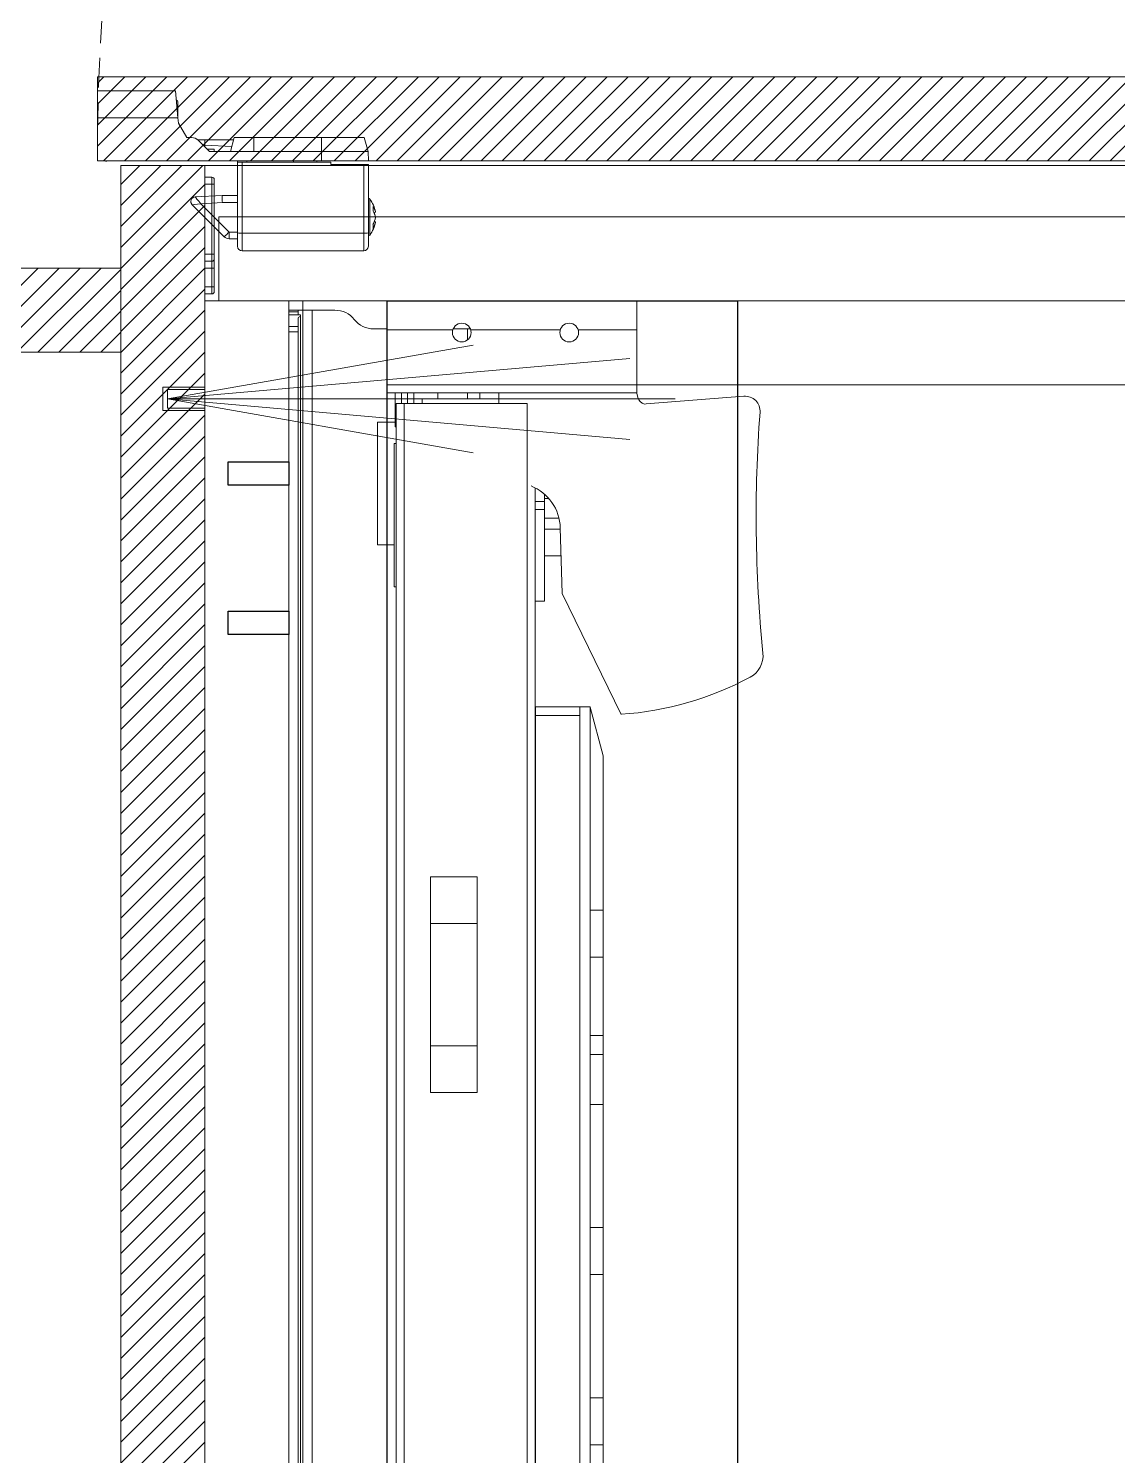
# Model space of a CAD drawing. Header units: millimetres. Extents: x 126 to 12547, y 1644 to 26714.
# Drawn here: x 11146.1 to 11379.2, y 1949.5 to 2255.2 of the extents above; entities that cross this region are included whole.
import ezdxf

# ---------------------------------------------------------------- set-up
doc = ezdxf.new("R2010")
doc.units = ezdxf.units.MM
doc.linetypes.add('BEARBEITUNGEN', pattern=[0])
doc.linetypes.add('NASCOSTA', pattern=[9.525, 6.35, -3.175])
for name, color, linetype, lineweight in [('F_ARREDI', 7, 'Continuous', 5), ('F_FERRAMENTA', 253, 'Continuous', 5), ('F_Guide', 1, 'Continuous', 9), ('F_MULTI laminato OPACO', 1, 'Continuous', 5), ('F_Proiezioni', 253, 'NASCOSTA', 9), ('F_STRIP-LED', 2, 'Continuous', 5)]:
    doc.layers.add(name, color=color, linetype=linetype, lineweight=lineweight)
doc.layers.add('F_Lavorazioni', color=12, linetype='Continuous')

# ---------------------------------------------------------------- blocks, each defined once
blk = doc.blocks.new('V_CAS.ra INTERNA_ pianta')
at = {"layer": 'F_Guide', "color": 8}
for p, q in [((273121.76, -83401.9), (273121.76, -82939.93)), ((273123.46, -83419.93), (273123.46, -82939.93)), ((273151.46, -83419.93), (273151.46, -82940.73)), ((273149.76, -83419.93), (273149.76, -82948.71)), ((273169.44, -83439.93), (273169.44, -83021.43)), ((273171.94, -83438.93), (273171.94, -83022.43)), ((273172.44, -83438.32), (273172.44, -83023.03)), ((273174.44, -83439.93), (273174.44, -83021.43)), ((273112.17, -83354.93), (273112.17, -83101.93)), ((273121.67, -83354.93), (273121.67, -83101.93)), ((273109.97, -83354.93), (273109.97, -83103.51)), ((273107.17, -83196.89), (273107.17, -83151.97)), ((273109.97, -83196.89), (273107.17, -83196.89)), ((273107.17, -83206.97), (273107.17, -83196.89)), ((273109.97, -83206.97), (273107.17, -83206.97)), ((273107.17, -83233.38), (273107.17, -83206.97)), ((273109.97, -83233.38), (273107.17, -83233.38)), ((273107.17, -83243.43), (273107.17, -83233.38)), ((273109.97, -83243.43), (273107.17, -83243.43)), ((273107.17, -83269.76), (273107.17, -83243.43)), ((273109.97, -83269.76), (273107.17, -83269.76)), ((273107.17, -83344.48), (273107.17, -83269.76)), ((273144.16, -83272.33), (273134.16, -83272.33)), ((273134.16, -83318.53), (273134.16, -83272.33)), ((273144.16, -83318.53), (273144.16, -83272.33)), ((273109.97, -83280.45), (273107.17, -83280.45)), ((273144.16, -83282.32), (273134.16, -83282.32)), ((273109.97, -83284.53), (273107.17, -83284.53)), ((273109.97, -83301.33), (273107.17, -83301.33)), ((273144.16, -83308.53), (273134.16, -83308.53)), ((273109.97, -83311.38), (273107.17, -83311.38)), ((273144.16, -83318.53), (273134.16, -83318.53)), ((273109.96, -83354.9), (273107.17, -83344.48)), ((273121.67, -83353.13), (273112.17, -83353.13)), ((273115.93, -83379.23), (273103.31, -83353.35)), ((273109.97, -83354.9), (273109.96, -83354.9)), ((273121.67, -83354.93), (273109.97, -83354.93)), ((273116.34, -83393.3), (273115.93, -83379.23)), ((273121.76, -83377.62), (273119.76, -83377.62)), ((273119.76, -83400.54), (273119.76, -83377.62)), ((273151.94, -83380.68), (273151.46, -83380.68)), ((273151.94, -83411.38), (273151.94, -83380.68)), ((273119.76, -83387.31), (273116.17, -83387.31)), ((273155.49, -83389.68), (273151.94, -83389.68)), ((273155.49, -83415.93), (273155.49, -83389.68)), ((273119.76, -83393.05), (273116.33, -83393.05)), ((273119.76, -83395.39), (273116.63, -83395.39)), ((273121.76, -83397.22), (273119.76, -83397.22)), ((273121.76, -83398.96), (273119.76, -83398.96)), ((273119.76, -83399.61), (273118.82, -83399.61)), ((273174.44, -83404.93), (273174.44, -83404.93)), ((273174.44, -83404.93), (273174.44, -83404.93)), ((273151.94, -83411.38), (273151.46, -83411.38)), ((273151.69, -83414.93), (273151.46, -83414.93)), ((273151.69, -83422.24), (273151.69, -83414.93)), ((273155.49, -83415.93), (273151.69, -83415.93)), ((273077.02, -83421.48), (273097.94, -83419.86)), ((273097.94, -83419.86), (273098.34, -83419.83)), ((273151.46, -83419.93), (273123.46, -83419.93)), ((273129.47, -83422.24), (273129.47, -83419.93)), ((273145.94, -83420.93), (273145.94, -83419.93)), ((273147.69, -83422.24), (273147.69, -83419.93)), ((273149.06, -83422.24), (273149.06, -83419.93)), ((273150.31, -83422.24), (273150.31, -83419.93)), ((273099.94, -83422.16), (273099.73, -83421.24)), ((273099.94, -83441.93), (273099.94, -83422.16)), ((273153.44, -83422.24), (273099.94, -83422.24)), ((273145.94, -83420.93), (273129.47, -83420.93)), ((273133.54, -83422.24), (273133.54, -83420.93)), ((273136.24, -83422.24), (273136.24, -83420.93)), ((273142.54, -83422.24), (273142.54, -83420.93)), ((273153.44, -83441.93), (273153.44, -83422.24)), ((273136.24, -83435.93), (273136.24, -83433.53)), ((273174.44, -83435.27), (273172.44, -83435.27)), ((273112.53, -83435.73), (273099.94, -83435.73)), ((273135.53, -83435.73), (273116.35, -83435.73)), ((273136.24, -83435.93), (273135.61, -83435.93)), ((273139.27, -83435.93), (273136.24, -83435.93)), ((273153.44, -83435.73), (273139.35, -83435.73)), ((273156.31, -83435.93), (273153.44, -83435.93)), ((273174.44, -83436.43), (273172.44, -83436.43)), ((273174.44, -83439.93), (273164.59, -83439.93)), ((273174.44, -83438.93), (273171.94, -83438.93)), ((273172.44, -83439.6), (273172.44, -83438.93)), ((273174.44, -83439.6), (273172.44, -83439.6)), ((273172.44, -83439.93), (273172.44, -83439.6)), ((273153.44, -83441.93), (273099.94, -83441.93))]:
    blk.add_line(p, q, dxfattribs=at)
for centre in [(273114.44, -83435.13), (273137.44, -83435.13)]:
    blk.add_circle(centre, 2, dxfattribs=at)
for centre, radius, start, end in [((273107.87, -83420.9), 67.7, 93.8622, 118.3977), ((273078.14, -83365.92), 5.2, 118.3977, 185.6204), ((272774.61, -83395.79), 299.8, 355.7419, 5.6204), ((273126.34, -83393.01), 10, 181.6888, 247.9389), ((273076.77, -83418.29), 3.2, 175.7419, 274.4211), ((273097.88, -83421.67), 1.9, 13.0755, 76.1066), ((273156.31, -83441.21), 5.29, 38.4424, 90), ((273164.59, -83434.64), 5.29, 218.4424, 270)]:
    blk.add_arc(centre, radius, start, end, dxfattribs=at)
at = {"layer": 'F_Guide', "color": 8, "extrusion": (0, 0, -1)}
blk.add_ellipse((273170.88, -83433.93), major_axis=(0, 5), ratio=0.654481, start_param=2.645492, end_param=2.812476, dxfattribs=at)
at = {"layer": 'F_Lavorazioni', "color": 14, "linetype": 'BEARBEITUNGEN', "true_color": 0xaa0000}
for p, q in [((273078.44, -83441.93), (273078.44, -82951.93)), ((273153.44, -82951.93), (273153.44, -83441.93)), ((273174.44, -83375.43), (273174.44, -83370.43)), ((273174.44, -83370.43), (273187.44, -83370.43)), ((273187.44, -83370.43), (273187.44, -83375.43)), ((273187.44, -83375.43), (273174.44, -83375.43)), ((273174.44, -83407.43), (273174.44, -83402.43)), ((273174.44, -83402.43), (273187.44, -83402.43)), ((273187.44, -83402.43), (273187.44, -83407.43)), ((273187.44, -83407.43), (273174.44, -83407.43)), ((273153.44, -83441.93), (273078.44, -83441.93))]:
    blk.add_line(p, q, dxfattribs=at)
at = {"layer": 'F_MULTI laminato OPACO', "color": 143, "true_color": 0x7aafdf}
for points in [[(272828.44, -83441.93), (273174.44, -83441.93), (273174.44, -82911.93), (272828.44, -82911.93)], [(273174.44, -82911.93), (273192.44, -82911.93), (273192.44, -83441.93), (273174.44, -83441.93)], [(273171.44, -83441.93), (273153.44, -83441.93), (273153.44, -82951.93), (273171.44, -82951.93)], [(273153.44, -83423.93), (273153.44, -83441.93), (272849.44, -83441.93), (272849.44, -83423.93)], [(273189.44, -83441.93), (273189.44, -83459.93), (272813.44, -83459.93), (272813.44, -83441.93)]]:
    blk.add_lwpolyline(points, close=True, dxfattribs=at)
blk = doc.blocks.new('ARMADIO_camera master_sol.C_pianta')
at = {"layer": 'F_MULTI laminato OPACO', "transparency": 33554508}
h = blk.add_hatch(dxfattribs=at)
h.set_pattern_fill('ANSI31', color=256)
h.set_pattern_definition([(45, (997, 0), (-2.24506403, 2.24506403), [])])
h.paths.add_polyline_path([(718853.42, 531638.1), (718835.42, 531638.1), (718835.42, 531056.1), (718853.42, 531056.1)])
h = blk.add_hatch(dxfattribs=at)
h.set_pattern_fill('ANSI31', color=256)
h.paths.add_polyline_path([(718853.42, 531078.1), (718853.42, 531096.1), (718893.42, 531096.1), (718893.42, 531078.1)])
h = blk.add_hatch(dxfattribs=at)
h.set_pattern_fill('ANSI31', color=6)
h.paths.add_polyline_path([(718408.42, 531037.1), (718408.42, 531055.1), (718858.42, 531055.1), (718858.42, 531037.1)])
at = {"layer": 'F_FERRAMENTA'}
for p, q in [((718835.42, 531083.6), (718833.92, 531083.6)), ((718833.92, 531082.1), (718833.92, 531083.6)), ((718835.42, 531082.1), (718835.42, 531083.6)), ((718833.42, 531083.1), (718833.42, 531082.1)), ((718833.42, 531082.1), (718833.92, 531082.1)), ((718833.42, 531082.1), (718833.42, 531078.1)), ((718833.92, 531078.1), (718833.92, 531082.1)), ((718833.92, 531082.1), (718835.42, 531082.1)), ((718835.42, 531082.1), (718835.42, 531078.1)), ((718833.42, 531078.1), (718833.92, 531078.1)), ((718833.42, 531078.1), (718833.42, 531076.1)), ((718833.92, 531076.6), (718833.92, 531078.1)), ((718835.42, 531078.1), (718833.92, 531078.1)), ((718835.42, 531076.6), (718835.42, 531078.1)), ((718827.42, 531074.4), (718801.42, 531074.4)), ((718801.42, 531070.57), (718801.42, 531074.4)), ((718827.42, 531074.4), (718827.42, 531070.57)), ((718833.42, 531076.1), (718833.42, 531075.1)), ((718833.42, 531075.1), (718833.42, 531060.1)), ((718833.42, 531075.1), (718833.92, 531075.1)), ((718835.42, 531076.6), (718833.92, 531076.6)), ((718833.92, 531075.1), (718833.92, 531076.6)), ((718833.92, 531075.1), (718835.42, 531075.1)), ((718833.92, 531060.1), (718833.92, 531075.1)), ((718835.42, 531075.1), (718835.42, 531076.6)), ((718835.42, 531075.1), (718835.42, 531060.1)), ((718800.38, 531071.15), (718800.42, 531071.15)), ((718800.38, 531071.15), (718800.38, 531070.15)), ((718800.42, 531073.4), (718800.42, 531070.53)), ((718828.42, 531070.53), (718828.42, 531073.4)), ((718830.22, 531071.8), (718828.42, 531071.8)), ((718830.22, 531070.35), (718830.22, 531071.8)), ((718838.13, 531064.5), (718831.28, 531071.36)), ((718799.15, 531068.12), (718798.91, 531068.18)), ((718800.09, 531071), (718800.09, 531070.04)), ((718800.09, 531070.04), (718800.09, 531063.29)), ((718800.38, 531070.15), (718800.38, 531063.15)), ((718800.42, 531070.53), (718800.42, 531055.9)), ((718801.42, 531070.57), (718827.42, 531070.57)), ((718801.42, 531055.9), (718801.42, 531070.57)), ((718827.42, 531070.57), (718827.42, 531055.4)), ((718828.42, 531055.4), (718828.42, 531070.53)), ((718828.42, 531070.35), (718830.22, 531070.35)), ((718830.22, 531070.35), (718836.27, 531064.29)), ((718798.91, 531067.08), (718798.92, 531067.15)), ((718798.93, 531067.08), (718798.91, 531067.08)), ((718799.25, 531066.19), (718798.91, 531066.11)), ((718800.42, 531063.15), (718800.38, 531063.15)), ((718831.68, 531064.05), (718828.42, 531064.05)), ((718828.42, 531062.5), (718831.72, 531062.5)), ((718836.27, 531064.29), (718831.68, 531064.05)), ((718831.72, 531062.5), (718837.47, 531062.8)), ((718833.42, 531060.1), (718833.42, 531059.1)), ((718833.42, 531060.1), (718833.92, 531060.1)), ((718833.92, 531058.6), (718833.92, 531060.1)), ((718835.42, 531060.1), (718833.92, 531060.1)), ((718835.42, 531058.6), (718835.42, 531060.1)), ((718800.42, 531055.9), (718801.42, 531055.9)), ((718801.42, 531055.9), (718808.42, 531055.9)), ((718808.42, 531055.4), (718808.42, 531055.9)), ((718833.92, 531058.6), (718835.42, 531058.6)), ((718810.42, 531055.1), (718800.42, 531055.1)), ((718800.42, 531055.1), (718800.49, 531053.1)), ((718810.42, 531053.1), (718800.49, 531053.1)), ((718801.3, 531050.1), (718800.49, 531053.1)), ((718827.42, 531055.4), (718808.42, 531055.4)), ((718858.42, 531055.1), (718810.42, 531055.1)), ((718810.42, 531055.1), (718810.42, 531053.1)), ((718824.92, 531053.1), (718810.42, 531053.1)), ((718810.42, 531050.1), (718810.42, 531053.1)), ((718811.42, 531055.1), (718811.42, 531055.4)), ((718816.42, 531055.4), (718816.42, 531055.1)), ((718834.42, 531053.1), (718824.92, 531053.1)), ((718824.92, 531050.1), (718824.92, 531053.1)), ((718826.42, 531055.4), (718826.42, 531055.1)), ((718827.42, 531055.4), (718828.42, 531055.4)), ((718828.42, 531055.1), (718828.42, 531055.4)), ((718829.12, 531050.1), (718829.92, 531053.1)), ((718833.43, 531053.1), (718833.43, 531052.6)), ((718834.42, 531053.1), (718836.84, 531050.68)), ((718858.42, 531055.1), (718856.67, 531055.19)), ((718858.42, 531055.1), (718858.42, 531045.89)), ((718810.42, 531050.1), (718801.3, 531050.1)), ((718824.92, 531050.1), (718810.42, 531050.1)), ((718829.12, 531050.1), (718824.92, 531050.1)), ((718835.41, 531050.6), (718829.25, 531050.6)), ((718835.43, 531051.73), (718829.64, 531052.04)), ((718834.92, 531052.6), (718833.43, 531052.6)), ((718835.43, 531051.73), (718835.41, 531050.6)), ((718835.41, 531050.6), (718836.93, 531050.6)), ((718835.46, 531052.06), (718835.43, 531051.73)), ((718835.43, 531051.73), (718835.8, 531051.71)), ((718838.25, 531050.1), (718839.31, 531050.1)), ((718841.09, 531047.01), (718839.31, 531050.1)), ((718841.09, 531047.01), (718841.19, 531045.89)), ((718858.42, 531045.89), (718841.19, 531045.89)), ((718841.19, 531045.89), (718841.69, 531040.1)), ((718841.22, 531042.45), (718841.22, 531045.5)), ((718858.42, 531040.1), (718858.42, 531045.89)), ((718841.69, 531040.1), (718858.42, 531040.1))]:
    blk.add_line(p, q, dxfattribs=at)
for centre, radius, start, end in [((718833.92, 531083.1), 0.5, 90, 180), ((718801.42, 531073.4), 1, 90, 180), ((718827.42, 531073.4), 1, 0, 90), ((718833.92, 531076.1), 0.5, 90, 180), ((718800.38, 531070.79), 0.36, 90, 143.6416), ((718830.22, 531070.3), 1.5, 45, 90), ((718839.89, 531061.19), 13.33, 130.2603, 136.5394), ((718802.45, 531067.64), 3.59, 147.6918, 171.2791), ((718803.32, 531066.53), 4.46, 150.8214, 171.196), ((718805.32, 531067.15), 6.5, 143.6416, 170.174), ((718802.19, 531069.13), 2.81, 171.2697, 188.7303), ((718801.17, 531064.81), 5.77, 87.5213, 97.474), ((718827.67, 531064.81), 5.77, 82.526, 92.4787), ((718802.58, 531067.87), 3.74, 190.1218, 212.1171), ((718803.1, 531067.71), 4.24, 188.5177, 201.2963), ((718801.71, 531066.61), 2.85, 190.0844, 216.4738), ((718805.32, 531067.15), 6.5, 189.826, 216.3584), ((718803, 531065.4), 3.61, 172.3056, 187.6944), ((718800.38, 531063.51), 0.36, 216.3584, 270), ((718837.42, 531063.8), 1, 273.1567, 44.7959), ((718837.42, 531063.8), 1, 273, 45), ((718833.92, 531059.1), 0.5, 180, 270), ((718856.6, 531053.89), 1.3, 87, 111.8724), ((718838.25, 531052.1), 2, 225, 270), ((718841.57, 531042.45), 0.35, 180, 261.4241)]:
    blk.add_arc(centre, radius, start, end, dxfattribs=at)
at = {"layer": 'F_FERRAMENTA', "extrusion": (0, 0, -1)}
for centre, major_axis, ratio, start_param, end_param in [((718831.68, 531064), (-0.04, 1.5), 0.001006, 1.53238, 3.141593), ((718836.27, 531064.24), (1.85, 0.27), 0.03046, 4.716764, 6.260381), ((718836.27, 531064.24), (-1.2, 1.44), 0.019707, 1.54715, 3.090766), ((718836.95, 531064.27), (-0.53, 1.47), 0.001231, 3.076393, 3.141962)]:
    blk.add_ellipse(centre, major_axis=major_axis, ratio=ratio, start_param=start_param, end_param=end_param, dxfattribs=at)
at = {"layer": 'F_MULTI laminato OPACO'}
for points in [[(718423.42, 531636.1), (718835.42, 531636.1), (718835.42, 531056.1), (718423.42, 531056.1)], [(718853.42, 531636.1), (718835.42, 531636.1), (718835.42, 531056.1), (718853.42, 531056.1)], [(718844.42, 531108.6), (718844.42, 531103.6), (718835.42, 531103.6), (718835.42, 531108.6)], [(718853.42, 531078.1), (718853.42, 531096.1), (718893.42, 531096.1), (718893.42, 531078.1)]]:
    blk.add_lwpolyline(points, close=True, dxfattribs=at)
at = {"layer": 'F_MULTI laminato OPACO', "color": 6}
blk.add_lwpolyline([(718408.42, 531037.1), (718408.42, 531055.1), (718858.42, 531055.1), (718858.42, 531037.1)], close=True, dxfattribs=at)
at = {"layer": 'F_Proiezioni'}
blk.add_lwpolyline([(718408.42, 531054.1), (718408.42, 530604.1, 0.414214), (718858.42, 531054.1)], format="xyb", dxfattribs=at)
at = {"layer": 'F_STRIP-LED'}
for q in [(718778.01, 531117.63), (718744.44, 531114.76), (718734.75, 531106.1), (718744.44, 531097.44), (718778.01, 531094.56)]:
    blk.add_line((718843.42, 531106.1), q, dxfattribs=at)
blk.add_lwpolyline([(718843.42, 531108.1), (718843.42, 531104.1), (718835.42, 531104.1), (718835.42, 531108.1)], close=True, dxfattribs=at)
at = {"layer": 'F_ARREDI'}
blk.add_blockref('V_CAS.ra INTERNA_ pianta', (445642.98, 614527.02), dxfattribs=at)

msp = doc.modelspace()

# ---------------------------------------------------------------- block references
at = {"layer": 'F_ARREDI', "color": 2, "lineweight": 5, "rotation": 180}
msp.add_blockref('ARMADIO_camera master_sol.C_pianta', (730019.29, 533281.93), dxfattribs=at)

doc.saveas('drawing.dxf')
